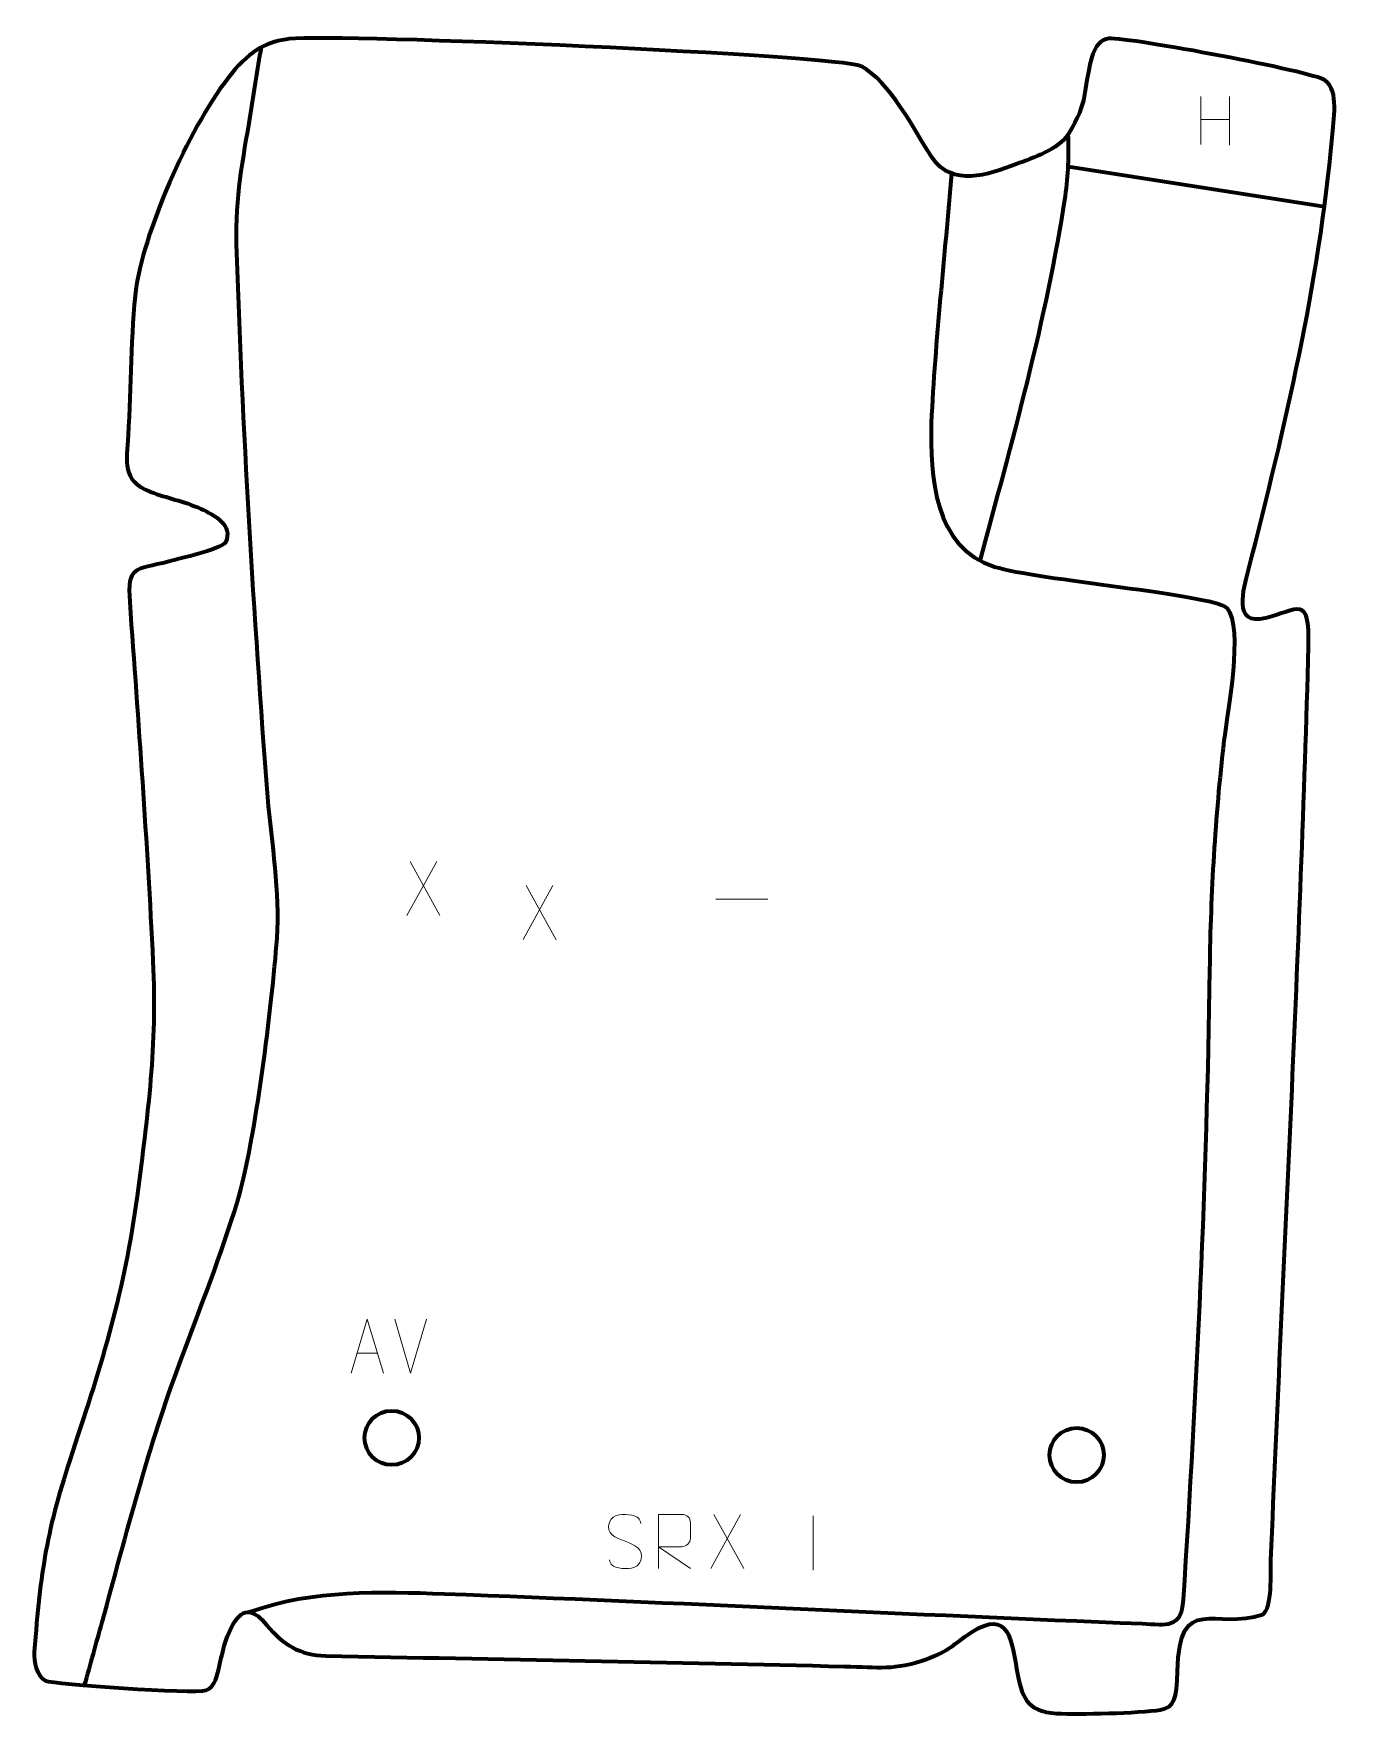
# Model space of a CAD drawing. Header units: millimetres. Extents: x 1157 to 1758, y -3 to 772.
import ezdxf

# ---------------------------------------------------------------- set-up
doc = ezdxf.new("R2010")
doc.units = ezdxf.units.MM
doc.header["$MEASUREMENT"] = 0
doc.layers.add('layer 2', color=7, linetype='Continuous')
doc.layers.add('layer 3', color=7, linetype='Continuous')

msp = doc.modelspace()

# ---------------------------------------------------------------- linework, layer by layer
at = {"layer": 'layer 2', "color": 142, "lineweight": 200}
for centre in [(1321.9738, 124.7918), (1637.3577, 116.8543)]:
    msp.add_ellipse(centre, major_axis=(0, 12.5), ratio=1, dxfattribs=at)
at = {"layer": 'layer 2', "color": 142, "lineweight": 158}
for points, knots in [([(1180.5845, 10.8294), (1183.2622, 20.513), (1185.9399, 30.1966), (1188.6176, 39.8802), (1188.6176, 39.8802), (1199.9985, 81.3506), (1209.7231, 119.9913), (1224.8329, 160.5221), (1224.8329, 160.5221), (1233.6822, 184.2636), (1243.661, 209.5005), (1250.91, 233.6623), (1250.91, 233.6623), (1259.3538, 261.807), (1266.8177, 323.893), (1269.1889, 354.894), (1269.1889, 354.894), (1270.6454, 376.2511), (1266.7935, 398.5288), (1264.8835, 419.8368), (1264.8835, 419.8368), (1258.4993, 504.1951), (1253.1994, 589.9957), (1250.5613, 674.5346), (1250.5613, 674.5346), (1249.9307, 696.2721), (1253.4595, 713.2183), (1256.9815, 734.3307), (1256.9815, 734.3307), (1258.6545, 744.6566), (1260.2636, 754.9925), (1261.9429, 765.3177)], [0, 0, 0, 0, 0.11111111, 0.11111111, 0.11111111, 0.11111111, 0.22222222, 0.22222222, 0.22222222, 0.22222222, 0.33333333, 0.33333333, 0.33333333, 0.33333333, 0.44444444, 0.44444444, 0.44444444, 0.44444444, 0.55555556, 0.55555556, 0.55555556, 0.55555556, 0.66666667, 0.66666667, 0.66666667, 0.66666667, 0.77777778, 0.77777778, 0.77777778, 0.77777778, 1, 1, 1, 1]), ([(1592.7255, 528.2574), (1607.421, 582.9766), (1623.7117, 640.7267), (1632.134, 696.6825), (1632.134, 696.6825), (1633.694, 707.0469), (1633.6241, 714.9138), (1633.4702, 725.2739)], [0, 0, 0, 0, 0.33333333, 0.33333333, 0.33333333, 0.33333333, 1, 1, 1, 1]), ([(1579.7113, 707.2449), (1576.5865, 669.1494), (1572.1541, 630.4352), (1570.3891, 592.3253), (1570.3891, 592.3253), (1569.7746, 567.9052), (1571.6759, 534.6494), (1599.4856, 526.0279), (1599.4856, 526.0279), (1618.9084, 520.0065), (1699.0668, 513.428), (1706.4429, 507.1731), (1706.4429, 507.1731), (1714.2981, 497.5208), (1706.7165, 459.3221), (1705.1452, 445.9195), (1705.1452, 445.9195), (1700.9266, 409.5089), (1699.0387, 376.9869), (1698.5204, 340.3643), (1698.5204, 340.3643), (1697.1299, 243.3763), (1692.5787, 147.0135), (1686.3364, 50.2069), (1686.3364, 50.2069), (1685.4612, 36.6351), (1678.8712, 38.6222), (1667.4615, 39.073), (1667.4615, 39.073), (1560.4041, 43.3135), (1453.3061, 48.8291), (1346.2726, 52.7974), (1346.2726, 52.7974), (1316.616, 53.897), (1285.7863, 54.7693), (1257.4196, 44.8061), (1257.4196, 44.8061), (1257.4196, 44.8061), (1256.4611, 44.4694), (1256.4611, 44.4694)], [0, 0, 0, 0, 0.09090909, 0.09090909, 0.09090909, 0.09090909, 0.18181818, 0.18181818, 0.18181818, 0.18181818, 0.27272727, 0.27272727, 0.27272727, 0.27272727, 0.36363636, 0.36363636, 0.36363636, 0.36363636, 0.45454545, 0.45454545, 0.45454545, 0.45454545, 0.54545455, 0.54545455, 0.54545455, 0.54545455, 0.63636364, 0.63636364, 0.63636364, 0.63636364, 0.72727273, 0.72727273, 0.72727273, 0.72727273, 0.81818182, 0.81818182, 0.81818182, 0.81818182, 1, 1, 1, 1])]:
    msp.add_open_spline(points, degree=3, knots=knots, dxfattribs=at)
at = {"layer": 'layer 2', "color": 250, "lineweight": 9}
for points in [[(1694.5597, 742.6523), (1694.5597, 742.6523), (1694.5597, 720.4596), (1694.5597, 720.4596)], [(1707.6754, 742.6523), (1707.6754, 742.6523), (1707.6754, 720.302), (1707.6754, 720.302)], [(1694.5772, 732.0099), (1694.5772, 732.0099), (1707.6754, 732.0099), (1707.6754, 732.0099)], [(1342.6778, 390.3321), (1342.6778, 390.3321), (1328.9372, 365.4363), (1328.9372, 365.4363)], [(1330.3918, 390.3321), (1330.3918, 390.3321), (1344.1324, 365.3786), (1344.1324, 365.3786)], [(1396.1824, 379.2014), (1396.1824, 379.2014), (1382.4418, 354.3056), (1382.4418, 354.3056)], [(1383.8964, 379.2014), (1383.8964, 379.2014), (1397.637, 354.2479), (1397.637, 354.2479)], [(1471.2151, 372.9764), (1471.2151, 372.9764), (1495.1931, 372.9764), (1495.1931, 372.9764)], [(1330.6765, 154.5483), (1330.6765, 154.5483), (1323.3547, 179.5019), (1323.3547, 179.5019)], [(1337.9984, 179.5019), (1337.9984, 179.5019), (1330.6766, 154.5483), (1330.6766, 154.5483)], [(1306.0396, 163.805), (1306.0396, 163.805), (1315.5353, 163.805), (1315.5353, 163.805)], [(1482.5699, 89.5058), (1482.5699, 89.5058), (1468.8293, 64.61), (1468.8293, 64.61)], [(1470.2839, 89.5058), (1470.2839, 89.5058), (1484.0245, 64.5523), (1484.0245, 64.5523)], [(1515.9586, 88.8381), (1515.9586, 88.8381), (1515.9586, 63.864), (1515.9586, 63.864)]]:
    msp.add_open_spline(points, degree=3, dxfattribs=at)
at = {"layer": 'layer 2', "color": 142, "lineweight": 158}
msp.add_open_spline([(1633.5089, 710.4472), (1633.5089, 710.4472), (1751.4134, 692.0113), (1751.4134, 692.0113)], degree=3, dxfattribs=at)
at = {"layer": 'layer 2', "color": 250, "lineweight": 9}
for points, knots in [([(1303.317, 154.5556), (1303.317, 154.5556), (1310.688, 179.5091), (1310.688, 179.5091), (1310.688, 179.5091), (1310.688, 179.5091), (1318.2579, 154.5556), (1318.2579, 154.5556)], [0, 0, 0, 0, 0.33333333, 0.33333333, 0.33333333, 0.33333333, 1, 1, 1, 1]), ([(1429.4077, 77.2022), (1425.1594, 78.6726), (1420.2513, 80.4684), (1422.2564, 85.9887), (1422.2564, 85.9887), (1423.7599, 90.1286), (1428.9735, 89.7401), (1432.5771, 89.139), (1432.5771, 89.139), (1435.4377, 88.6618), (1436.3024, 87.4486), (1436.613, 85.3645)], [0, 0, 0, 0, 0.25, 0.25, 0.25, 0.25, 0.5, 0.5, 0.5, 0.5, 1, 1, 1, 1]), ([(1444.8015, 64.5559), (1444.8015, 64.5559), (1444.8015, 89.5094), (1444.8015, 89.5094), (1444.8015, 89.5094), (1448.3963, 89.5094), (1451.9918, 89.5094), (1455.587, 89.5094), (1455.587, 89.5094), (1457.9123, 89.4717), (1459.4696, 87.9817), (1459.4655, 85.6153), (1459.4655, 85.6153), (1459.4651, 83.5798), (1459.4651, 80.5204), (1459.4655, 78.4844), (1459.4655, 78.4844), (1459.459, 76.6089), (1457.6467, 74.6671), (1455.6372, 74.648), (1455.6372, 74.648), (1455.6372, 74.648), (1444.8015, 74.648), (1444.8015, 74.648), (1444.8015, 74.648), (1444.8015, 74.648), (1459.4562, 64.5559), (1459.4562, 64.5559)], [0, 0, 0, 0, 0.125, 0.125, 0.125, 0.125, 0.25, 0.25, 0.25, 0.25, 0.375, 0.375, 0.375, 0.375, 0.5, 0.5, 0.5, 0.5, 0.625, 0.625, 0.625, 0.625, 0.75, 0.75, 0.75, 0.75, 1, 1, 1, 1]), ([(1429.4077, 77.2021), (1433.4263, 75.5554), (1438.4558, 73.6671), (1436.6218, 68.3068), (1436.6218, 68.3068), (1435.162, 64.0404), (1430.2512, 64.2971), (1426.5251, 64.8518), (1426.5251, 64.8518), (1423.7751, 65.2616), (1422.5542, 66.4751), (1422.1762, 68.5873)], [0, 0, 0, 0, 0.25, 0.25, 0.25, 0.25, 0.5, 0.5, 0.5, 0.5, 1, 1, 1, 1])]:
    msp.add_open_spline(points, degree=3, knots=knots, dxfattribs=at)
at = {"layer": 'layer 3', "color": 242, "lineweight": 158}
msp.add_open_spline([(1538.0905, 756.541), (1551.1866, 749.6255), (1562.6693, 727.1621), (1570.632, 714.6376), (1570.632, 714.6376), (1580.3774, 700.7033), (1596.1912, 706.4617), (1609.5019, 711.4758), (1609.5019, 711.4758), (1617.3457, 714.4286), (1628.6524, 718.088), (1633.4702, 725.2739), (1633.4702, 725.2739), (1642.9691, 740.5614), (1639.9822, 744.7885), (1644.1578, 760.0885), (1644.1578, 760.0885), (1645.8638, 766.3396), (1648.5997, 768.7805), (1652.1482, 769.3666), (1652.1482, 769.3666), (1662.3376, 769.7862), (1746.415, 754.0668), (1751.7592, 750.0727), (1751.7592, 750.0727), (1758.2783, 745.2006), (1755.51, 731.4507), (1754.9889, 723.9702), (1754.9889, 723.9702), (1748.7617, 655.4629), (1733.3894, 590.9736), (1716.444, 524.5501), (1716.444, 524.5501), (1714.2563, 515.9743), (1708.9605, 498.5219), (1724.2634, 502.3628), (1724.2634, 502.3628), (1739.258, 506.1264), (1744.6712, 513.5246), (1744.0871, 489.4037), (1744.0871, 489.4037), (1740.2951, 348.8282), (1732.6018, 208.8383), (1726.7302, 68.4044), (1726.7302, 68.4044), (1726.5894, 63.3141), (1727.5068, 46.2116), (1723.0552, 43.47), (1723.0552, 43.47), (1701.3156, 35.8853), (1684.4449, 54.0302), (1683.82, 17.3878), (1683.82, 17.3878), (1683.5941, 4.1385), (1681.9957, 0.5758), (1675.9256, -0.4332), (1675.9256, -0.4332), (1665.9307, -2.0946), (1638.3497, -2.5852), (1628.1894, -2.1895), (1628.1894, -2.1895), (1613.7159, -1.1756), (1612.1245, 5.4766), (1609.66, 18.3777), (1609.66, 18.3777), (1607.5202, 30.6825), (1606.1403, 46.5542), (1588.9418, 35.2431), (1588.9418, 35.2431), (1580.2364, 29.5178), (1579.1773, 26.8534), (1568.134, 22.8946), (1568.134, 22.8946), (1553.3806, 17.6058), (1545.9807, 19.1939), (1530.5925, 19.5333), (1530.5925, 19.5333), (1450.9183, 21.2904), (1371.2768, 22.9304), (1291.5954, 24.3487), (1291.5954, 24.3487), (1279.5919, 24.7718), (1272.0562, 29.3938), (1264.4664, 38.5765), (1264.4664, 38.5765), (1259.0595, 45.1183), (1253.9713, 47.685), (1248.8062, 38.687), (1248.8062, 38.687), (1244.5734, 31.3132), (1243.8912, 24.092), (1241.8267, 16.2941), (1241.8267, 16.2941), (1240.5531, 11.4834), (1238.9082, 9.4178), (1236.5682, 8.6189), (1236.5682, 8.6189), (1230.704, 6.6165), (1165.5555, 11.4905), (1162.7625, 12.9174), (1162.7625, 12.9174), (1158.172, 15.2626), (1157.097, 21.5916), (1157.3967, 26.1756), (1157.3967, 26.1756), (1160.1819, 63.4414), (1163.117, 82.5528), (1174.9788, 118.2762), (1174.9788, 118.2762), (1188.7026, 159.8209), (1198.9106, 192.3115), (1204.7353, 236.1365), (1204.7353, 236.1365), (1209.7399, 274.4196), (1213.9115, 305.2814), (1212.0515, 344.2757), (1212.0515, 344.2757), (1209.3489, 399.51), (1205.3015, 454.6692), (1201.3359, 509.8237), (1201.3359, 509.8237), (1200.2655, 526.7998), (1203.4405, 524.1933), (1219.3515, 528.4928), (1219.3515, 528.4928), (1224.1328, 529.7786), (1243.1676, 533.9609), (1245.4904, 537.2728), (1245.4904, 537.2728), (1249.0068, 545.3338), (1240.3706, 549.8733), (1234.1136, 552.7572), (1234.1136, 552.7572), (1225.6923, 556.3945), (1218.8632, 557.6322), (1210.706, 560.5619), (1210.706, 560.5619), (1197.5377, 565.9079), (1199.8904, 574.4563), (1200.6182, 586.6215), (1200.6182, 586.6215), (1201.8764, 608.9595), (1201.8189, 633.0099), (1204.2676, 655.0348), (1204.2676, 655.0348), (1208.8456, 683.3614), (1230.0568, 730.9144), (1248.1784, 753.1459), (1248.1784, 753.1459), (1257.3989, 764.4577), (1265.2292, 768.114), (1274.9431, 769.1608), (1274.9431, 769.1608), (1297.6669, 771.6096), (1527.2437, 761.6902), (1538.0905, 756.541)], degree=3, knots=[0, 0, 0, 0, 0.025, 0.025, 0.025, 0.025, 0.05, 0.05, 0.05, 0.05, 0.075, 0.075, 0.075, 0.075, 0.1, 0.1, 0.1, 0.1, 0.125, 0.125, 0.125, 0.125, 0.15, 0.15, 0.15, 0.15, 0.175, 0.175, 0.175, 0.175, 0.2, 0.2, 0.2, 0.2, 0.225, 0.225, 0.225, 0.225, 0.25, 0.25, 0.25, 0.25, 0.275, 0.275, 0.275, 0.275, 0.3, 0.3, 0.3, 0.3, 0.325, 0.325, 0.325, 0.325, 0.35, 0.35, 0.35, 0.35, 0.375, 0.375, 0.375, 0.375, 0.4, 0.4, 0.4, 0.4, 0.425, 0.425, 0.425, 0.425, 0.45, 0.45, 0.45, 0.45, 0.475, 0.475, 0.475, 0.475, 0.5, 0.5, 0.5, 0.5, 0.525, 0.525, 0.525, 0.525, 0.55, 0.55, 0.55, 0.55, 0.575, 0.575, 0.575, 0.575, 0.6, 0.6, 0.6, 0.6, 0.625, 0.625, 0.625, 0.625, 0.65, 0.65, 0.65, 0.65, 0.675, 0.675, 0.675, 0.675, 0.7, 0.7, 0.7, 0.7, 0.725, 0.725, 0.725, 0.725, 0.75, 0.75, 0.75, 0.75, 0.775, 0.775, 0.775, 0.775, 0.8, 0.8, 0.8, 0.8, 0.825, 0.825, 0.825, 0.825, 0.85, 0.85, 0.85, 0.85, 0.875, 0.875, 0.875, 0.875, 0.9, 0.9, 0.9, 0.9, 0.925, 0.925, 0.925, 0.925, 0.95, 0.95, 0.95, 0.95, 1, 1, 1, 1], dxfattribs=at)

doc.saveas('drawing.dxf')
